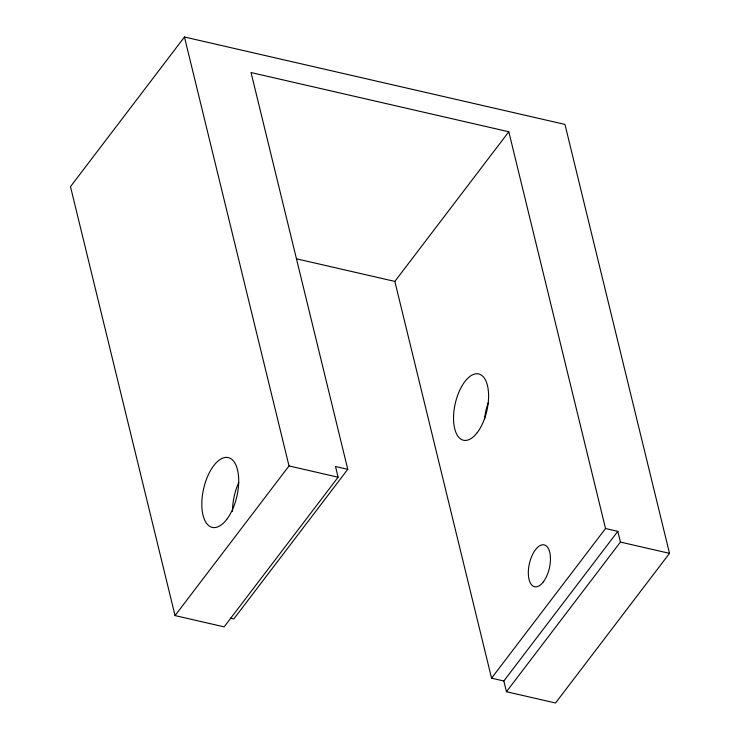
<?xml version="1.0" encoding="UTF-8"?>
<svg xmlns="http://www.w3.org/2000/svg" width="740" height="740" viewBox="0 0 740 740"><rect width="100%" height="100%" fill="white"/><g stroke="black" fill="none" stroke-linecap="round" stroke-linejoin="round"><path stroke-width="1.11" d="M347.772 469.317L251.045 72.548L508.805 131.766L605.533 528.527L617.808 531.348L503.838 680.994L506.456 691.724L555.546 703L669.515 553.354L564.953 124.413L184.454 37L70.485 186.647L175.047 615.587L224.146 626.863L338.106 477.217L335.498 466.496L347.772 469.317L233.803 618.964L230.454 618.187M503.838 680.994L491.563 678.173L394.846 281.413L508.805 131.766M175.047 615.587L289.016 465.941L184.454 37M491.563 678.173L605.533 528.527M506.456 691.724L620.416 542.078L617.808 531.348M296.916 258.917L394.846 281.413M289.016 465.941L338.106 477.217M620.416 542.078L669.515 553.354M484.552 419.007A34.022 16.215 -77.1 0 1 488.178 402.865M232.49 511.34A35.816 17.066 -77.1 0 1 238.752 482.443M477.282 432.567A34.022 16.215 -77.1 0 0 482.175 375.716A34.022 16.215 -77.1 0 0 453.759 413.022A34.022 16.215 -77.1 0 0 477.282 432.567M226.801 519.313A35.816 17.066 -77.1 0 0 231.953 459.466A35.816 17.066 -77.1 0 0 202.048 498.732A35.816 17.066 -77.1 0 0 226.801 519.313M543.317 581.908A21.488 10.24 -77.1 0 0 546.407 546A21.488 10.24 -77.1 0 0 528.462 569.56A21.488 10.24 -77.1 0 0 543.317 581.908"/></g></svg>
